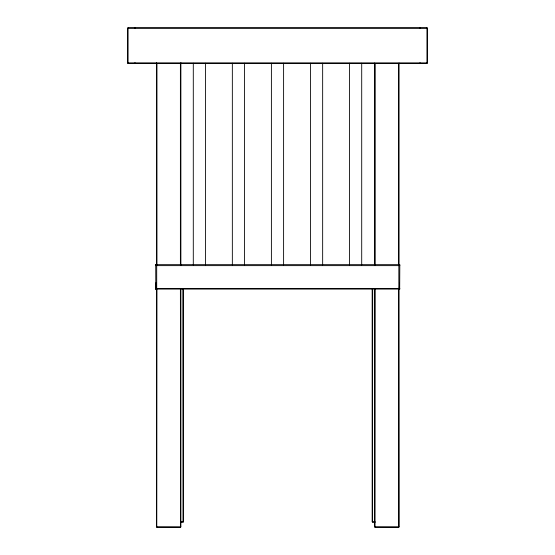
<?xml version="1.0" encoding="UTF-8"?>
<svg xmlns="http://www.w3.org/2000/svg" width="555" height="555" viewBox="0 0 555 555"><rect width="100%" height="100%" fill="white"/><g stroke="black" fill="none" stroke-linecap="round" stroke-linejoin="round"><path stroke-width="0.83" d="M127.594 62.902L127.594 28.236L128.073 27.75L427.017 27.757L427.406 28.236L427.406 62.902L426.927 63.395L127.983 63.381L127.594 62.902L427.406 62.902M135.212 62.992L135.143 63.381L134.657 62.992M156.094 289.051L155.927 288.968A1.138 0.687 -15.7 0 1 155.795 288.829L155.726 264.659L399.808 264.659L399.683 289.065L398.837 288.579L156.704 288.579L155.913 289.058L156.246 288.891M419.795 28.055L420.315 28.055M183.372 288.78L183.372 521.644L182.97 522.123L180.368 522.13M399.066 289.155L399.066 526.764L398.58 527.25L375.145 527.25L374.667 526.848L374.66 289.155M180.881 289.051L180.881 526.764L180.396 527.25L156.961 527.25L156.482 526.848L156.475 289.051M180.847 526.945L156.781 526.889M183.337 521.825L182.879 521.492M399.031 526.945L374.882 526.882M420.343 62.992L419.871 63.395L419.788 62.992M183.372 521.644L180.542 521.783M128.073 27.75L128.073 63.395M426.962 63.36L426.962 27.785M134.685 28.055L135.205 28.055M375.166 522.13C374.986 522.775 370.983 522.075 372.655 521.492M155.788 264.721L156.704 265.637L398.837 265.637L399.718 264.756M183.06 522.095L182.879 288.905M180.576 527.215L180.396 289.294M398.761 527.215L398.58 289.294M155.858 289.065L399.808 289.065M127.594 28.236L427.406 28.236M156.17 265.637L155.726 265.637A0.978 0.978 0 0 1 156.704 264.659L156.704 264.943M399.371 265.637L399.808 265.637A0.978 0.978 0 0 0 398.837 264.659L398.837 264.943M375 521.783L372.169 521.644L372.169 288.642M372.481 522.095L372.655 288.905M374.965 527.215L375.145 289.294M156.781 527.215L156.961 289.294M399.288 288.891L399.524 282.967M156.017 283.21L155.844 288.891A1.339 0.784 -9.4 0 1 155.747 288.704A1.436 0.832 -5.5 0 1 155.733 288.579M399.066 63.041L399.066 265.061M398.837 265.637L398.837 288.579M398.58 63.36L398.58 265.096M375.145 63.36L375.145 265.096M374.66 63.041L374.66 265.061M361.707 63.235L361.707 264.978M349.504 63.235L349.504 264.978M322.656 63.235L322.656 264.978M310.453 63.235L310.453 264.978M283.605 63.235L283.605 264.978M271.395 63.235L271.395 264.978M244.547 63.235L244.547 264.978M232.344 63.235L232.344 264.978M205.496 63.235L205.496 264.978M193.293 63.235L193.293 264.978M180.881 62.673L180.881 265.366M180.396 63.36L180.396 265.096M156.961 63.36L156.961 265.096M156.704 265.637L156.704 288.579M156.475 62.673L156.475 265.366M399.815 288.579A1.436 0.826 2.2 0 1 399.787 288.704A1.339 0.784 9.4 0 1 399.746 288.829A1.172 0.694 12.1 0 1 399.635 288.933M156.017 282.967L156.01 289.023L156.017 282.967"/></g></svg>
